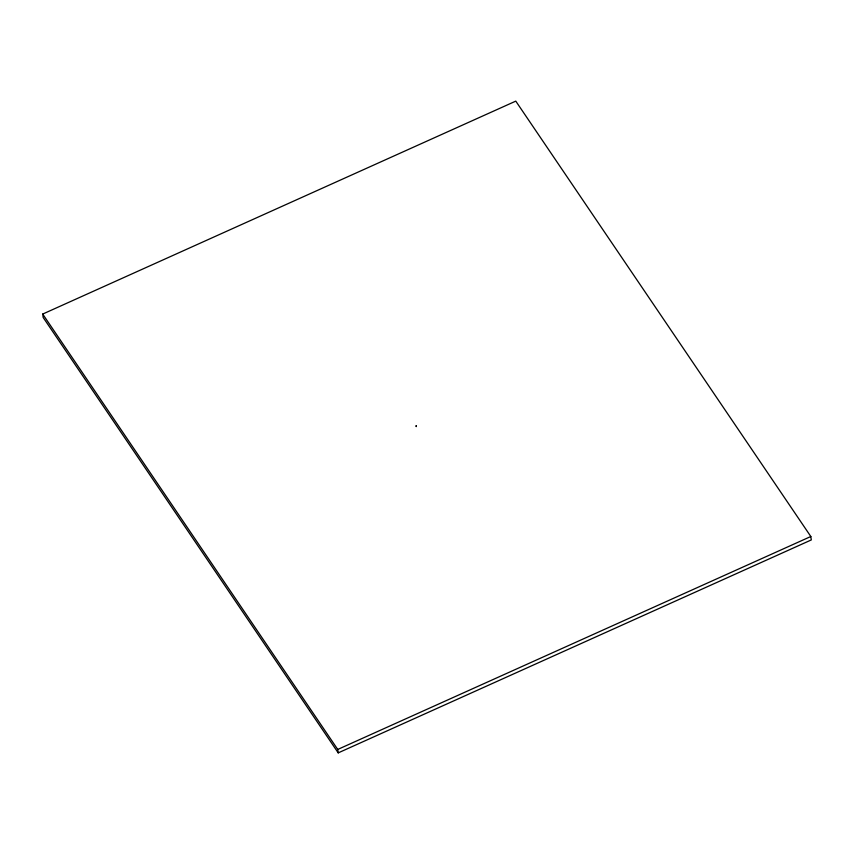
<?xml version="1.0" encoding="UTF-8"?>
<svg xmlns="http://www.w3.org/2000/svg" width="854" height="854" viewBox="0 0 854 854"><rect width="100%" height="100%" fill="white"/><g stroke="black" fill="none" stroke-linecap="round" stroke-linejoin="round"><path stroke-width="1.28" d="M416.325 426.53L416.272 425.804M416.133 426.541L416.133 425.644M42.7 314.069L515.773 101.124L810.82 536.504L811.3 539.931L338.227 752.876L43.18 317.496L42.7 314.069L337.736 749.449L338.227 752.876M337.736 749.449L810.82 536.504"/></g></svg>
